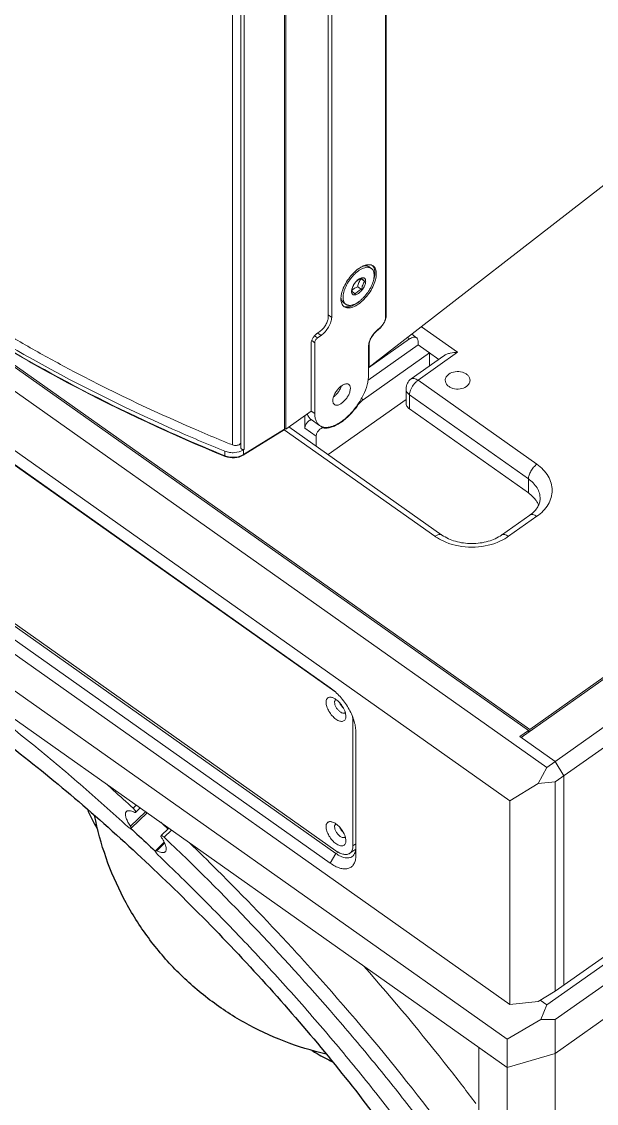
# Model space of a CAD drawing. Header units: millimetres. Extents: x 0 to 9253, y 0 to 2730.
# Drawn here: x 7454.4 to 7598, y 1121.5 to 1392 of the extents above; entities that cross this region are included whole.
import ezdxf

# ---------------------------------------------------------------- set-up
doc = ezdxf.new("R2010")
doc.units = ezdxf.units.MM
doc.layers.get('0').update_dxf_attribs({"lineweight": 13})
for name, color, linetype in [('INTFCLR_5745', 7, 'Continuous'), ('INTFCLR_5745_1_1', 7, 'Continuous'), ('INTFCLR_5754_1_1', 7, 'Continuous')]:
    doc.layers.add(name, color=color, linetype=linetype)

msp = doc.modelspace()

# ---------------------------------------------------------------- linework, layer by layer
at = {"color": 7, "linetype": 'Continuous'}
for p, q in [((8020.53, 1525.04), (7579.29, 1213.04)), ((7581.41, 1215.04), (8017.7, 1523.54)), ((8031.13, 1520.54), (7585.66, 1205.54)), ((7587.78, 1201.92), (8033.25, 1516.92)), ((7545.53, 1318.44), (7545.53, 1506.51)), ((7545.35, 1317.98), (7545.35, 1505.72)), ((7520.15, 1498.74), (7520.15, 1290.1)), ((7520.42, 1290.07), (7520.42, 1499.38)), ((7509.24, 1285.33), (7509.24, 1490.51)), ((7510.07, 1285.67), (7510.07, 1490.21)), ((7507.14, 1489.79), (7507.14, 1286.14)), ((7531.03, 1318.08), (7531.03, 1486.37)), ((7531.91, 1486.67), (7531.91, 1318.03)), ((7585.66, 1205.54), (7261.09, 1435.04)), ((7707.69, 1434.84), (7541.28, 1305.54)), ((7581.06, 1214.79), (7274.17, 1431.79)), ((7274.53, 1432.04), (7581.41, 1215.04)), ((7576.46, 1197.21), (7253.31, 1425.71)), ((7298.22, 1390.43), (7531.56, 1225.43)), ((7299.63, 1389.31), (7532.73, 1224.48)), ((7576.46, 1146.3), (7253.31, 1374.8)), ((7254.02, 1365.11), (7575.76, 1137.61)), ((7254.02, 1358.04), (7575.76, 1130.54)), ((7532.98, 1184.71), (7299.63, 1349.71)), ((7532.98, 1184), (7299.63, 1349)), ((7531.56, 1181.59), (7298.22, 1346.59)), ((7541.81, 1330.27), (7541.24, 1330.67)), ((7537.74, 1326.68), (7537.74, 1326.68)), ((7537.74, 1326.68), (7537.74, 1326.68)), ((7537.84, 1326.81), (7537.84, 1326.8)), ((7539.37, 1325), (7538.42, 1325.67)), ((7540.19, 1326.99), (7539.24, 1327.67)), ((7536.87, 1324.73), (7536.86, 1324.53)), ((7535.46, 1321.29), (7534.89, 1321.69)), ((7531.03, 1318.65), (7531.91, 1318.03)), ((7545.35, 1318.57), (7545.53, 1318.44)), ((7528.91, 1314.46), (7528.2, 1313.96)), ((7543.41, 1314.82), (7543.3, 1314.9)), ((7554.34, 1315.69), (7563.38, 1309.29)), ((7526.79, 1294.57), (7526.79, 1311.55)), ((7527.67, 1311.67), (7526.91, 1312.21)), ((7527.62, 1313.42), (7528.38, 1312.88)), ((7527.67, 1311.67), (7527.67, 1293.99)), ((7529.26, 1313.5), (7528.38, 1312.88)), ((7529.26, 1313.5), (7528.41, 1314.11)), ((7541.11, 1305.37), (7551.36, 1312.62)), ((7551.36, 1312.62), (7550.86, 1312.98)), ((7551.9, 1313.79), (7553.09, 1312.95)), ((7553.48, 1311.15), (7553.48, 1312)), ((7556.31, 1309.15), (7539.74, 1297.43)), ((7541.01, 1302.33), (7553.48, 1311.15)), ((7541.11, 1303.49), (7541.11, 1310.74)), ((7541.28, 1311.19), (7541.16, 1311.28)), ((7541.28, 1311.19), (7541.28, 1305.54)), ((7553.48, 1311.15), (7556.31, 1309.15)), ((7563.38, 1309.29), (7553.48, 1302.29)), ((7558.66, 1307.51), (7553.49, 1311.16)), ((7556.31, 1309.15), (7556.31, 1305.85)), ((7559.92, 1308.4), (7551.75, 1302.62)), ((7541.11, 1305.66), (7541.28, 1305.54)), ((7553.48, 1302.29), (7583.18, 1281.29)), ((7550.48, 1296.64), (7550.48, 1300.17)), ((7551.36, 1298.67), (7551.36, 1295.14)), ((7581.06, 1277.67), (7551.36, 1298.67)), ((7531, 1283.74), (7550.48, 1297.51)), ((7538.39, 1296.18), (7538.48, 1296.12)), ((7539.34, 1297.72), (7539.74, 1297.43)), ((7520.42, 1290.07), (7526.79, 1294.57)), ((7525.2, 1290.36), (7525.2, 1293.45)), ((7526.81, 1294.6), (7527.67, 1293.99)), ((7581.06, 1274.14), (7551.36, 1295.14)), ((7497.52, 1290.15), (7497.92, 1289.98)), ((7497.55, 1290.18), (7497.95, 1290.01)), ((7520.07, 1289.94), (7509.81, 1283.58)), ((7520.15, 1290.1), (7509.88, 1283.74)), ((7557.72, 1263.29), (7520.03, 1289.94)), ((7520.42, 1290.07), (7520.15, 1290.27)), ((7559.46, 1263.62), (7521.23, 1290.65)), ((7528.03, 1288.36), (7525.2, 1290.36)), ((7526.78, 1292.49), (7528.9, 1290.99)), ((7529.18, 1290.83), (7529.8, 1290.4)), ((7528.03, 1288.36), (7528.03, 1285.85)), ((7505.21, 1284.57), (7505.21, 1283.43)), ((7509.88, 1283.74), (7509.89, 1284.95)), ((7510.07, 1285.06), (7509.89, 1284.95)), ((7510.07, 1285.67), (7510.07, 1285.06)), ((7581.06, 1274.14), (7581.06, 1277.67)), ((7581.45, 1268.62), (7574.38, 1263.62)), ((7583.18, 1268.29), (7576.11, 1263.29)), ((7537.47, 1217.24), (7537.22, 1217.06)), ((7537.22, 1217.06), (7537.22, 1185.95)), ((7537.93, 1214.56), (7537.93, 1183.45)), ((7581.06, 1214.79), (7578.94, 1213.29)), ((7581.06, 1214.29), (7581.06, 1214.79)), ((7581.41, 1214.54), (7581.41, 1215.04)), ((7587.78, 1207.04), (7578.94, 1213.29)), ((7677.58, 1213.1), (7587.78, 1149.6)), ((7585.66, 1146.15), (7675.46, 1209.65)), ((7589.9, 1203.42), (7587.78, 1207.04)), ((7587.78, 1142.52), (7677.58, 1206.02)), ((7585.66, 1205.54), (7583.53, 1201.48)), ((7589.9, 1151.1), (7589.9, 1203.42)), ((7583.53, 1201.48), (7576.46, 1197.21)), ((7583.53, 1201.48), (7587.78, 1201.92)), ((7587.78, 1149.6), (7587.78, 1201.92)), ((7483.05, 1196.09), (7482.28, 1195.34)), ((7484.03, 1195.4), (7482.89, 1194.29)), ((7576.46, 1146.3), (7576.46, 1197.21)), ((7677.58, 1197.54), (7587.78, 1134.04)), ((7587.78, 1134.04), (7677.58, 1197.54)), ((7485.36, 1194.46), (7481.61, 1190.82)), ((7485.76, 1194.18), (7481.76, 1190.3)), ((7481.79, 1190.34), (7481.76, 1190.3)), ((7491.13, 1190.28), (7489.26, 1188.47)), ((7491.91, 1189.83), (7490.08, 1188.05)), ((7491.14, 1190.31), (7490.72, 1190.71)), ((7534.22, 1189.96), (7534.34, 1190.05)), ((7490.05, 1186.81), (7487.89, 1184.71)), ((7490.16, 1186.58), (7488.19, 1184.67)), ((7488.19, 1184.67), (7488.52, 1184.52)), ((7532.98, 1184), (7533.5, 1184.37)), ((7537.9, 1185.09), (7536.44, 1184.05)), ((7537.22, 1185.95), (7537.93, 1186.45)), ((7531.56, 1181.59), (7532.98, 1184)), ((7587.78, 1149.6), (7583.53, 1147.03)), ((7583.53, 1147.03), (7576.46, 1146.3)), ((7584, 1147.32), (7585.66, 1146.15)), ((7584.17, 1142.54), (7585.66, 1146.15)), ((7584.17, 1142.54), (7575.76, 1137.61)), ((7587.78, 1142.52), (7584.17, 1142.54)), ((7587.78, 1134.04), (7587.78, 1142.52)), ((7575.76, 1130.54), (7575.76, 1137.61)), ((7575.76, 1130.54), (7568.68, 1135.54)), ((7568.68, 793.29), (7568.68, 1135.54)), ((7575.76, 1130.54), (7587.78, 1134.04)), ((7587.78, 1134.04), (7575.76, 1130.54)), ((7587.78, 783.31), (7587.78, 1134.04)), ((7575.76, 1130.54), (7575.76, 781.22))]:
    msp.add_line(p, q, dxfattribs=at)
for centre, radius, start, end in [((7541.78, 1326.29), 4.99, 111.9919, 113.587), ((7556.47, 1346.64), 25.63, 227.4989, 227.7476), ((7541.68, 1323.63), 4.99, 145.4518, 147.0417), ((7541.7, 1323.61), 5.01, 144.8284, 145.4529), ((7541.69, 1323.63), 4.99, 142.3029, 144.831), ((7541.64, 1323.66), 4.94, 142.0205, 142.2469), ((7541.62, 1323.67), 4.91, 140.4535, 142.0218), ((7538.81, 1322.66), 4.6, 177.4877, 179.9785), ((7540.17, 1322.55), 5.96, 171.6638, 173.0376), ((7539.5, 1322.43), 3.43, 136.9578, 138.8577), ((7553.48, 1300.17), 3, 125.2644, 180), ((7557, 1297.69), 5.81, 137.1771, 144.0348), ((7672.97, 1697.72), 443.73, 246.7659, 247.6166), ((7520.01, 1290.05), 0.125, 301.8787, 315.9106), ((7674.8, 1702.15), 448.53, 247.6155, 248.0496), ((7506.99, 1287.76), 4.68, 247.6998, 248.9898), ((7507.83, 1287.03), 3.88, 299.8644, 301.8963), ((7578.36, 1268.96), 5.65, 21.6475, 24.6369), ((7487.77, 1183.82), 0.95, 63.8008, 66.8671), ((7538.86, 1188.97), 4.1, 255.1632, 256.4897), ((7531.91, 1183.45), 6.02, 357.2747, 0.0205), ((7052.83, 727.95), 638.08, 42.35499, 42.50849)]:
    msp.add_arc(centre, radius, start, end, dxfattribs=at)
for points, knots in [([(7361.81, 1384.72), (7367.87, 1377.29), (7381.02, 1362.82), (7403.1, 1342.82), (7427.7, 1324.31), (7445.37, 1313.23), (7454.54, 1307.98)], [0, 0, 0, 0, 0.237758, 0.483668, 0.737814, 1, 1, 1, 1]), ([(7455.01, 1308.76), (7445.85, 1313.97), (7428.22, 1324.96), (7403.66, 1343.37), (7381.6, 1363.33), (7368.46, 1377.79), (7362.4, 1385.22)], [0, 0, 0, 0, 0.261657, 0.515587, 0.761654, 1, 1, 1, 1]), ([(7534.74, 1323.03), (7534.74, 1323.25), (7534.78, 1323.7), (7534.93, 1324.4), (7535.17, 1325.13), (7535.49, 1325.88), (7535.89, 1326.62), (7536.35, 1327.34), (7536.87, 1328.03), (7537.44, 1328.66), (7538.03, 1329.22), (7538.64, 1329.7), (7539.25, 1330.08), (7539.84, 1330.35), (7540.41, 1330.52), (7540.86, 1330.56), (7541.19, 1330.53), (7541.41, 1330.47), (7541.62, 1330.39), (7541.75, 1330.32), (7541.81, 1330.27)], [0, 0, 0, 0, 0.056997, 0.119738, 0.187523, 0.259352, 0.334013, 0.41016, 0.486379, 0.561254, 0.633429, 0.701674, 0.764964, 0.822565, 0.874167, 0.920041, 0.941172, 0.961349, 0.98085, 1, 1, 1, 1]), ([(7539.22, 1330.58), (7539.18, 1330.55), (7538.98, 1330.44), (7538.79, 1330.31), (7538.65, 1330.22)], [0, 0, 0, 0, 0.243579, 1, 1, 1, 1]), ([(7539.79, 1330.87), (7539.74, 1330.85), (7539.55, 1330.76), (7539.36, 1330.66), (7539.22, 1330.58)], [0, 0, 0, 0, 0.242424, 1, 1, 1, 1]), ([(7541.24, 1330.67), (7541.16, 1330.74), (7540.96, 1330.84), (7540.64, 1330.93), (7540.28, 1330.96), (7540.04, 1330.93), (7539.91, 1330.91)], [0, 0, 0, 0, 0.229879, 0.468546, 0.723459, 1, 1, 1, 1]), ([(7542.24, 1330.89), (7542.1, 1330.99), (7541.77, 1331.15), (7541.19, 1331.22), (7540.56, 1331.15), (7540.13, 1331.01), (7539.92, 1330.92)], [0, 0, 0, 0, 0.215318, 0.446909, 0.706496, 1, 1, 1, 1]), ([(7542.07, 1330.99), (7542.18, 1330.88), (7542.37, 1330.64), (7542.5, 1330.35), (7542.55, 1330.2)], [0, 0, 0, 0, 0.481016, 1, 1, 1, 1]), ([(7543.05, 1328.91), (7543.05, 1329.12), (7543.02, 1329.53), (7542.87, 1330.09), (7542.62, 1330.56), (7542.37, 1330.79), (7542.24, 1330.89)], [0, 0, 0, 0, 0.289641, 0.548348, 0.781427, 1, 1, 1, 1]), ([(7505.21, 1283.43), (7497.8, 1286.46), (7469.36, 1299), (7442.23, 1314.6), (7423.41, 1327.96)], [0, 0, 0, 0, 0.257547, 1, 1, 1, 1]), ([(7538.65, 1330.22), (7538.18, 1329.89), (7537.28, 1329.1), (7536.11, 1327.71), (7535.16, 1326.16), (7534.69, 1325.05), (7534.52, 1324.49)], [0, 0, 0, 0, 0.239899, 0.497848, 0.756928, 1, 1, 1, 1]), ([(7535.02, 1320.68), (7535.16, 1320.59), (7535.47, 1320.43), (7536.01, 1320.35), (7536.61, 1320.4), (7537.52, 1320.67), (7538.7, 1321.34), (7540.04, 1322.52), (7541.25, 1323.99), (7542.22, 1325.63), (7542.87, 1327.28), (7543.05, 1328.39), (7543.05, 1328.91)], [0, 0, 0, 0, 0.038584, 0.079849, 0.125777, 0.177443, 0.29824, 0.438678, 0.589834, 0.740712, 0.880344, 1, 1, 1, 1]), ([(7542.52, 1328.53), (7542.52, 1328.32), (7542.48, 1327.86), (7542.34, 1327.17), (7542.1, 1326.44), (7541.78, 1325.69), (7541.38, 1324.95), (7540.91, 1324.23), (7540.39, 1323.54), (7539.83, 1322.91), (7539.23, 1322.35), (7538.62, 1321.87), (7538.02, 1321.49), (7537.42, 1321.22), (7536.86, 1321.05), (7536.4, 1321.01), (7536.08, 1321.04), (7535.85, 1321.09), (7535.64, 1321.18), (7535.52, 1321.25), (7535.46, 1321.29)], [0, 0, 0, 0, 0.056997, 0.119738, 0.187523, 0.259352, 0.334013, 0.41016, 0.486379, 0.561254, 0.633429, 0.701674, 0.764964, 0.822565, 0.874167, 0.920041, 0.941172, 0.961349, 0.98085, 1, 1, 1, 1]), ([(7539.37, 1327.83), (7539.2, 1327.76), (7538.88, 1327.62), (7538.43, 1327.36), (7538.05, 1327.04), (7537.83, 1326.8), (7537.74, 1326.68)], [0, 0, 0, 0, 0.267932, 0.525013, 0.768412, 1, 1, 1, 1]), ([(7539.35, 1327.91), (7539.22, 1327.87), (7538.95, 1327.76), (7538.57, 1327.52), (7538.19, 1327.2), (7537.96, 1326.94), (7537.84, 1326.81)], [0, 0, 0, 0, 0.210222, 0.451003, 0.716997, 1, 1, 1, 1]), ([(7540.4, 1327.03), (7540.4, 1327.11), (7540.39, 1327.27), (7540.34, 1327.48), (7540.25, 1327.66), (7540.12, 1327.8), (7539.96, 1327.9), (7539.77, 1327.95), (7539.56, 1327.95), (7539.42, 1327.93), (7539.35, 1327.91)], [0, 0, 0, 0, 0.147241, 0.279553, 0.399254, 0.510957, 0.620874, 0.73566, 0.860851, 1, 1, 1, 1]), ([(7540.19, 1326.99), (7540.09, 1327.08), (7539.91, 1327.25), (7539.67, 1327.48), (7539.49, 1327.67), (7539.4, 1327.78), (7539.37, 1327.83)], [0, 0, 0, 0, 0.34222, 0.629618, 0.846996, 1, 1, 1, 1]), ([(7541.81, 1330.27), (7541.87, 1330.23), (7541.98, 1330.14), (7542.17, 1329.92), (7542.36, 1329.57), (7542.5, 1329.08), (7542.52, 1328.72), (7542.52, 1328.53)], [0, 0, 0, 0, 0.108599, 0.219095, 0.452032, 0.710333, 1, 1, 1, 1]), ([(7542.66, 1328.51), (7542.64, 1328.39), (7542.55, 1327.85), (7542.4, 1327.32), (7542.26, 1326.93)], [0, 0, 0, 0, 0.235227, 1, 1, 1, 1]), ([(7542.55, 1330.2), (7542.57, 1330.12), (7542.67, 1329.78), (7542.7, 1329.43), (7542.7, 1329.16)], [0, 0, 0, 0, 0.232662, 1, 1, 1, 1]), ([(7542.7, 1329.16), (7542.7, 1329.11), (7542.69, 1328.89), (7542.68, 1328.68), (7542.66, 1328.51)], [0, 0, 0, 0, 0.240937, 1, 1, 1, 1]), ([(7536.86, 1324.53), (7536.86, 1324.43), (7536.88, 1324.22), (7536.97, 1323.99), (7537.07, 1323.85), (7537.16, 1323.76), (7537.26, 1323.69), (7537.43, 1323.63), (7537.67, 1323.61), (7537.97, 1323.67), (7538.31, 1323.8), (7538.65, 1324.02), (7538.99, 1324.29), (7539.32, 1324.63), (7539.62, 1325), (7539.89, 1325.41), (7540.11, 1325.83), (7540.27, 1326.25), (7540.37, 1326.65), (7540.4, 1326.91), (7540.4, 1327.03)], [0, 0, 0, 0, 0.053348, 0.099523, 0.120693, 0.141149, 0.161448, 0.182168, 0.226747, 0.278029, 0.337163, 0.403918, 0.477143, 0.555094, 0.635658, 0.716536, 0.79541, 0.8701, 0.938747, 1, 1, 1, 1]), ([(7537.5, 1326.34), (7537.41, 1326.21), (7537.26, 1325.94), (7537.07, 1325.53), (7536.94, 1325.12), (7536.89, 1324.86), (7536.87, 1324.73)], [0, 0, 0, 0, 0.272138, 0.533729, 0.778085, 1, 1, 1, 1]), ([(7537.74, 1326.68), (7537.63, 1326.54), (7537.43, 1326.25), (7537.19, 1325.77), (7537.02, 1325.24), (7536.95, 1324.87), (7536.92, 1324.68)], [0, 0, 0, 0, 0.238161, 0.484311, 0.739034, 1, 1, 1, 1]), ([(7538.42, 1325.67), (7538.28, 1325.62), (7538.01, 1325.5), (7537.63, 1325.3), (7537.29, 1325.05), (7537.09, 1324.87), (7537, 1324.77)], [0, 0, 0, 0, 0.264232, 0.520305, 0.765632, 1, 1, 1, 1]), ([(7537.74, 1323.85), (7537.83, 1323.97), (7538.05, 1324.21), (7538.43, 1324.53), (7538.88, 1324.8), (7539.2, 1324.94), (7539.37, 1325)], [0, 0, 0, 0, 0.231588, 0.474987, 0.732068, 1, 1, 1, 1]), ([(7539.24, 1327.67), (7539.13, 1327.53), (7538.93, 1327.24), (7538.69, 1326.76), (7538.52, 1326.23), (7538.45, 1325.86), (7538.42, 1325.67)], [0, 0, 0, 0, 0.238161, 0.484311, 0.739034, 1, 1, 1, 1]), ([(7539.37, 1325), (7539.4, 1325.19), (7539.47, 1325.56), (7539.64, 1326.09), (7539.88, 1326.57), (7540.08, 1326.86), (7540.19, 1326.99)], [0, 0, 0, 0, 0.260966, 0.515689, 0.761839, 1, 1, 1, 1]), ([(7534.21, 1322.66), (7534.21, 1322.45), (7534.24, 1322.04), (7534.39, 1321.48), (7534.65, 1321.01), (7534.89, 1320.77), (7535.02, 1320.68)], [0, 0, 0, 0, 0.289641, 0.548348, 0.781427, 1, 1, 1, 1]), ([(7534.25, 1323.27), (7534.25, 1323.24), (7534.23, 1323.1), (7534.22, 1322.96), (7534.22, 1322.86)], [0, 0, 0, 0, 0.255577, 1, 1, 1, 1]), ([(7534.23, 1322.83), (7534.24, 1322.79), (7534.28, 1322.61), (7534.33, 1322.44), (7534.39, 1322.32)], [0, 0, 0, 0, 0.261696, 1, 1, 1, 1]), ([(7534.52, 1324.49), (7534.49, 1324.4), (7534.39, 1324.05), (7534.31, 1323.68), (7534.27, 1323.41)], [0, 0, 0, 0, 0.260291, 1, 1, 1, 1]), ([(7534.39, 1322.32), (7534.45, 1322.19), (7534.55, 1322.01), (7534.74, 1321.82), (7534.84, 1321.73), (7534.89, 1321.69)], [0, 0, 0, 0, 0.513303, 0.758461, 1, 1, 1, 1]), ([(7535.46, 1321.29), (7535.4, 1321.33), (7535.29, 1321.43), (7535.09, 1321.65), (7534.9, 1321.99), (7534.77, 1322.49), (7534.74, 1322.85), (7534.74, 1323.03)], [0, 0, 0, 0, 0.108599, 0.219095, 0.452032, 0.710333, 1, 1, 1, 1]), ([(7536.92, 1324.68), (7536.96, 1324.64), (7537.05, 1324.52), (7537.22, 1324.33), (7537.46, 1324.1), (7537.64, 1323.94), (7537.74, 1323.85)], [0, 0, 0, 0, 0.153004, 0.370382, 0.657779, 1, 1, 1, 1]), ([(7538.28, 1321.61), (7537.97, 1321.4), (7537.36, 1321.03), (7536.43, 1320.67), (7535.58, 1320.58), (7535.06, 1320.71), (7534.84, 1320.83)], [0, 0, 0, 0, 0.308257, 0.575982, 0.803045, 1, 1, 1, 1]), ([(7538.87, 1322.07), (7538.82, 1322.03), (7538.63, 1321.87), (7538.43, 1321.72), (7538.28, 1321.61)], [0, 0, 0, 0, 0.255472, 1, 1, 1, 1]), ([(7442.72, 1318.69), (7443.8, 1318.01), (7448.18, 1315.31), (7452.61, 1312.7), (7455.97, 1310.79)], [0, 0, 0, 0, 0.248701, 1, 1, 1, 1]), ([(7531.03, 1318.08), (7531.03, 1317.77), (7530.89, 1317.08), (7530.43, 1316.11), (7529.77, 1315.19), (7529.21, 1314.67), (7528.91, 1314.46)], [0, 0, 0, 0, 0.217692, 0.475355, 0.7463, 1, 1, 1, 1]), ([(7529.26, 1313.5), (7529.64, 1313.77), (7530.33, 1314.42), (7531.16, 1315.56), (7531.66, 1316.62), (7531.87, 1317.45), (7531.91, 1317.84), (7531.91, 1318.03)], [0, 0, 0, 0, 0.25354, 0.524314, 0.781814, 0.897192, 1, 1, 1, 1]), ([(7545.35, 1317.98), (7545.35, 1317.75), (7545.24, 1317.24), (7544.9, 1316.5), (7544.4, 1315.81), (7543.98, 1315.43), (7543.76, 1315.27)], [0, 0, 0, 0, 0.217692, 0.475355, 0.7463, 1, 1, 1, 1]), ([(7544.66, 1316.11), (7544.72, 1316.21), (7544.97, 1316.59), (7545.18, 1317), (7545.3, 1317.31)], [0, 0, 0, 0, 0.257249, 1, 1, 1, 1]), ([(7545.3, 1317.31), (7545.32, 1317.38), (7545.41, 1317.63), (7545.47, 1317.89), (7545.5, 1318.08)], [0, 0, 0, 0, 0.26392, 1, 1, 1, 1]), ([(7545.5, 1318.08), (7545.5, 1318.12), (7545.52, 1318.23), (7545.53, 1318.35), (7545.53, 1318.44)], [0, 0, 0, 0, 0.260329, 1, 1, 1, 1]), ([(7543.76, 1315.27), (7543.39, 1315), (7542.69, 1314.35), (7541.86, 1313.21), (7541.36, 1312.15), (7541.15, 1311.32), (7541.11, 1310.93), (7541.11, 1310.74)], [0, 0, 0, 0, 0.25354, 0.524314, 0.781814, 0.897192, 1, 1, 1, 1]), ([(7541.31, 1311.55), (7541.34, 1311.82), (7541.5, 1312.37), (7542.02, 1313.43), (7542.61, 1314.16), (7543.07, 1314.56)], [0, 0, 0, 0, 0.226891, 0.48125, 1, 1, 1, 1]), ([(7543.07, 1314.56), (7543.1, 1314.58), (7543.21, 1314.67), (7543.32, 1314.76), (7543.41, 1314.82)], [0, 0, 0, 0, 0.256541, 1, 1, 1, 1]), ([(7543.41, 1314.82), (7543.47, 1314.86), (7543.7, 1315.04), (7543.91, 1315.23), (7544.07, 1315.39)], [0, 0, 0, 0, 0.238828, 1, 1, 1, 1]), ([(7544.07, 1315.39), (7544.12, 1315.45), (7544.33, 1315.67), (7544.52, 1315.92), (7544.66, 1316.11)], [0, 0, 0, 0, 0.246547, 1, 1, 1, 1]), ([(7528.2, 1313.96), (7528, 1313.82), (7527.63, 1313.47), (7527.19, 1312.86), (7526.88, 1312.21), (7526.79, 1311.75), (7526.79, 1311.55)], [0, 0, 0, 0, 0.25369, 0.524649, 0.782315, 1, 1, 1, 1]), ([(7527.67, 1311.67), (7527.67, 1311.77), (7527.72, 1312), (7527.87, 1312.33), (7528.09, 1312.63), (7528.28, 1312.81), (7528.38, 1312.88)], [0, 0, 0, 0, 0.217685, 0.475351, 0.74631, 1, 1, 1, 1]), ([(7541.28, 1311.19), (7541.28, 1311.22), (7541.28, 1311.34), (7541.29, 1311.46), (7541.31, 1311.55)], [0, 0, 0, 0, 0.239609, 1, 1, 1, 1]), ([(7551.36, 1312.62), (7551.52, 1312.73), (7551.83, 1312.92), (7552.24, 1313.07), (7552.55, 1313.1), (7552.75, 1313.09), (7552.93, 1313.04), (7553.04, 1312.98), (7553.09, 1312.95)], [0, 0, 0, 0, 0.311571, 0.578632, 0.695783, 0.803349, 0.903648, 1, 1, 1, 1]), ([(7553.09, 1312.95), (7553.16, 1312.9), (7553.27, 1312.79), (7553.4, 1312.57), (7553.47, 1312.3), (7553.48, 1312.1), (7553.48, 1312)], [0, 0, 0, 0, 0.218606, 0.451659, 0.710247, 1, 1, 1, 1]), ([(7505.21, 1284.57), (7500.83, 1286.34), (7483.72, 1293.57), (7467.06, 1301.91), (7455.01, 1308.76)], [0, 0, 0, 0, 0.254036, 1, 1, 1, 1]), ([(7455.97, 1310.79), (7459.28, 1308.9), (7472.84, 1301.44), (7486.82, 1294.76), (7497.52, 1290.15)], [0, 0, 0, 0, 0.246538, 1, 1, 1, 1]), ([(7559.92, 1308.4), (7560.15, 1308.56), (7560.67, 1308.83), (7561.83, 1309.19), (7562.76, 1309.29), (7563.38, 1309.29)], [0, 0, 0, 0, 0.235119, 0.483846, 1, 1, 1, 1]), ([(7454.54, 1307.98), (7458.55, 1305.68), (7475.04, 1296.6), (7492.14, 1288.65), (7505.27, 1283.27)], [0, 0, 0, 0, 0.245843, 1, 1, 1, 1]), ([(7541.11, 1303.49), (7541.11, 1303.12), (7541.04, 1302.34), (7540.69, 1300.67), (7539.85, 1298.51), (7538.37, 1296.02), (7536.53, 1293.78), (7534.78, 1292.24), (7533.33, 1291.33), (7532.3, 1290.85), (7531.32, 1290.57), (7530.41, 1290.48), (7529.59, 1290.61), (7529.11, 1290.84), (7528.9, 1290.99)], [0, 0, 0, 0, 0.057022, 0.119842, 0.2594, 0.410195, 0.561279, 0.701653, 0.764991, 0.822638, 0.874277, 0.920188, 0.961433, 1, 1, 1, 1]), ([(7561.19, 1303.84), (7560.92, 1303.65), (7560.47, 1303.21), (7560.28, 1302.58), (7560.28, 1302.29)], [0, 0, 0, 0, 0.528952, 1, 1, 1, 1]), ([(7566.48, 1302.29), (7566.48, 1302.51), (7566.38, 1302.96), (7565.97, 1303.56), (7565.34, 1304.03), (7564.28, 1304.47), (7562.8, 1304.57), (7561.65, 1304.17), (7561.19, 1303.84)], [0, 0, 0, 0, 0.100565, 0.208782, 0.328636, 0.459731, 0.737429, 1, 1, 1, 1]), ([(7536.18, 1301.27), (7536.11, 1301.32), (7535.96, 1301.4), (7535.69, 1301.44), (7535.39, 1301.41), (7534.94, 1301.28), (7534.36, 1300.94), (7533.69, 1300.36), (7533.09, 1299.63), (7532.61, 1298.82), (7532.29, 1298), (7532.2, 1297.45), (7532.2, 1297.19)], [0, 0, 0, 0, 0.038579, 0.079837, 0.125768, 0.177424, 0.298224, 0.438665, 0.589818, 0.74069, 0.880343, 1, 1, 1, 1]), ([(7534.3, 1300.86), (7534.22, 1300.6), (7534, 1300.07), (7533.55, 1299.34), (7533.01, 1298.67), (7532.58, 1298.28), (7532.36, 1298.12)], [0, 0, 0, 0, 0.24223, 0.499969, 0.757716, 1, 1, 1, 1]), ([(7536.58, 1300.29), (7536.58, 1300.4), (7536.57, 1300.6), (7536.49, 1300.88), (7536.37, 1301.11), (7536.24, 1301.23), (7536.18, 1301.27)], [0, 0, 0, 0, 0.289409, 0.548282, 0.781462, 1, 1, 1, 1]), ([(7552.3, 1301.1), (7552.02, 1300.72), (7551.59, 1299.95), (7551.36, 1299.07), (7551.36, 1298.67)], [0, 0, 0, 0, 0.543186, 1, 1, 1, 1]), ([(7551.75, 1302.62), (7551.85, 1302.69), (7552.1, 1302.79), (7552.54, 1302.76), (7553.01, 1302.59), (7553.32, 1302.4), (7553.48, 1302.29)], [0, 0, 0, 0, 0.195685, 0.419998, 0.68823, 1, 1, 1, 1]), ([(7553.48, 1302.29), (7553.42, 1302.25), (7553.16, 1302.05), (7552.91, 1301.82), (7552.74, 1301.64)], [0, 0, 0, 0, 0.237548, 1, 1, 1, 1]), ([(7560.28, 1302.29), (7560.28, 1302.08), (7560.38, 1301.62), (7560.79, 1301.03), (7561.42, 1300.56), (7562.48, 1300.12), (7563.96, 1300.02), (7565.11, 1300.42), (7565.57, 1300.74)], [0, 0, 0, 0, 0.100565, 0.208782, 0.328636, 0.459731, 0.737429, 1, 1, 1, 1]), ([(7565.57, 1300.74), (7565.84, 1300.93), (7566.29, 1301.38), (7566.48, 1302), (7566.48, 1302.29)], [0, 0, 0, 0, 0.528952, 1, 1, 1, 1]), ([(7532.6, 1296.21), (7532.67, 1296.16), (7532.82, 1296.09), (7533.09, 1296.05), (7533.39, 1296.07), (7533.84, 1296.21), (7534.42, 1296.54), (7535.09, 1297.12), (7535.69, 1297.85), (7536.17, 1298.67), (7536.49, 1299.48), (7536.58, 1300.04), (7536.58, 1300.29)], [0, 0, 0, 0, 0.038579, 0.079837, 0.125768, 0.177424, 0.298224, 0.438665, 0.589818, 0.74069, 0.880343, 1, 1, 1, 1]), ([(7551.36, 1298.67), (7551.1, 1298.85), (7550.66, 1299.29), (7550.48, 1299.89), (7550.48, 1300.17)], [0, 0, 0, 0, 0.528924, 1, 1, 1, 1]), ([(7529.8, 1290.4), (7530.1, 1290.34), (7530.6, 1290.32), (7531.26, 1290.42), (7531.99, 1290.6), (7532.95, 1290.99), (7534.11, 1291.66), (7535.28, 1292.54), (7536.42, 1293.59), (7537.5, 1294.79), (7538.16, 1295.67), (7538.48, 1296.12)], [0, 0, 0, 0, 0.086365, 0.133797, 0.184368, 0.295216, 0.418782, 0.553598, 0.697368, 0.847229, 1, 1, 1, 1]), ([(7532.2, 1297.19), (7532.2, 1297.09), (7532.21, 1296.88), (7532.29, 1296.61), (7532.41, 1296.38), (7532.53, 1296.26), (7532.6, 1296.21)], [0, 0, 0, 0, 0.289409, 0.548282, 0.781462, 1, 1, 1, 1]), ([(7538.48, 1296.12), (7538.66, 1296.38), (7538.95, 1296.75), (7539.39, 1297.17), (7539.62, 1297.35), (7539.74, 1297.43)], [0, 0, 0, 0, 0.517604, 0.765516, 1, 1, 1, 1]), ([(7550.48, 1296.64), (7550.48, 1296.35), (7550.66, 1295.75), (7551.1, 1295.32), (7551.36, 1295.14)], [0, 0, 0, 0, 0.471034, 1, 1, 1, 1]), ([(7525.8, 1293.87), (7525.89, 1293.59), (7526.15, 1293.06), (7526.56, 1292.65), (7526.78, 1292.49)], [0, 0, 0, 0, 0.519666, 1, 1, 1, 1]), ([(7528.9, 1290.99), (7528.7, 1291.13), (7528.33, 1291.49), (7527.95, 1292.2), (7527.72, 1293.05), (7527.67, 1293.67), (7527.67, 1293.99)], [0, 0, 0, 0, 0.218595, 0.451659, 0.710302, 1, 1, 1, 1]), ([(7520.15, 1290.1), (7520.15, 1290.09), (7520.14, 1290.04), (7520.12, 1289.99), (7520.1, 1289.96)], [0, 0, 0, 0, 0.286412, 1, 1, 1, 1]), ([(7526.9, 1292.41), (7526.81, 1292.41), (7526.67, 1292.39), (7526.49, 1292.32), (7526.3, 1292.21), (7526.05, 1292.01), (7525.77, 1291.73), (7525.54, 1291.4), (7525.35, 1291.05), (7525.23, 1290.7), (7525.2, 1290.47), (7525.2, 1290.36)], [0, 0, 0, 0, 0.090796, 0.143709, 0.20155, 0.329998, 0.470633, 0.615832, 0.757332, 0.887371, 1, 1, 1, 1]), ([(7528.03, 1288.36), (7528.03, 1288.47), (7528.06, 1288.71), (7528.19, 1289.07), (7528.39, 1289.44), (7528.64, 1289.78), (7528.93, 1290.06), (7529.19, 1290.25), (7529.4, 1290.35), (7529.58, 1290.41), (7529.71, 1290.42), (7529.8, 1290.4)], [0, 0, 0, 0, 0.11459, 0.247322, 0.391533, 0.538613, 0.679539, 0.806231, 0.862453, 0.913401, 1, 1, 1, 1]), ([(7505.21, 1284.57), (7505.59, 1284.42), (7506.39, 1284.21), (7508, 1284.16), (7509.22, 1284.52), (7509.89, 1284.95)], [0, 0, 0, 0, 0.250476, 0.509264, 1, 1, 1, 1]), ([(7507.14, 1286.14), (7507.44, 1286.02), (7508.08, 1285.94), (7508.7, 1286.14), (7508.95, 1286.31)], [0, 0, 0, 0, 0.510639, 1, 1, 1, 1]), ([(7508.95, 1286.31), (7508.98, 1286.33), (7509.09, 1286.42), (7509.18, 1286.52), (7509.24, 1286.6)], [0, 0, 0, 0, 0.261174, 1, 1, 1, 1]), ([(7510.07, 1285.06), (7509.99, 1285.01), (7509.81, 1284.96), (7509.54, 1284.98), (7509.31, 1285.1), (7509.24, 1285.26), (7509.24, 1285.33)], [0, 0, 0, 0, 0.267603, 0.545787, 0.793767, 1, 1, 1, 1]), ([(7505.27, 1283.27), (7505.26, 1283.27), (7505.24, 1283.29), (7505.21, 1283.35), (7505.21, 1283.4), (7505.21, 1283.43)], [0, 0, 0, 0, 0.17981, 0.52708, 1, 1, 1, 1]), ([(7505.27, 1283.27), (7506, 1282.97), (7507.59, 1282.74), (7509.16, 1283.17), (7509.81, 1283.58)], [0, 0, 0, 0, 0.507514, 1, 1, 1, 1]), ([(7505.78, 1283.24), (7505.74, 1283.25), (7505.58, 1283.29), (7505.42, 1283.34), (7505.31, 1283.39)], [0, 0, 0, 0, 0.252779, 1, 1, 1, 1]), ([(7509.38, 1283.47), (7509.11, 1283.35), (7507.95, 1282.97), (7506.67, 1282.99), (7505.78, 1283.24)], [0, 0, 0, 0, 0.24335, 1, 1, 1, 1]), ([(7509.76, 1283.67), (7509.73, 1283.65), (7509.61, 1283.58), (7509.48, 1283.52), (7509.38, 1283.47)], [0, 0, 0, 0, 0.246352, 1, 1, 1, 1]), ([(7509.81, 1283.58), (7509.82, 1283.58), (7509.87, 1283.62), (7509.88, 1283.69), (7509.88, 1283.74)], [0, 0, 0, 0, 0.217509, 1, 1, 1, 1]), ([(7581.06, 1277.67), (7581.06, 1277.98), (7581.2, 1278.67), (7581.66, 1279.65), (7582.32, 1280.56), (7582.88, 1281.08), (7583.18, 1281.29)], [0, 0, 0, 0, 0.21766, 0.47535, 0.746336, 1, 1, 1, 1]), ([(7583.18, 1268.29), (7584.3, 1269.08), (7585.76, 1270.55), (7586.81, 1272.95), (7587.07, 1274.79), (7586.81, 1276.63), (7585.76, 1279.03), (7584.3, 1280.5), (7583.18, 1281.29)], [0, 0, 0, 0, 0.263371, 0.383781, 0.5, 0.616219, 0.736628, 1, 1, 1, 1]), ([(7583.99, 1272.67), (7583.99, 1273.14), (7583.85, 1274.09), (7583.05, 1275.93), (7581.92, 1277.06), (7581.06, 1277.67)], [0, 0, 0, 0, 0.232441, 0.473262, 1, 1, 1, 1]), ([(7581.06, 1274.14), (7581.24, 1274.01), (7581.92, 1273.48), (7582.53, 1272.86), (7582.9, 1272.34)], [0, 0, 0, 0, 0.260195, 1, 1, 1, 1]), ([(7581.45, 1268.62), (7581.86, 1268.92), (7582.59, 1269.53), (7583.41, 1270.58), (7583.88, 1271.63), (7583.99, 1272.34), (7583.99, 1272.67)], [0, 0, 0, 0, 0.308554, 0.573133, 0.799476, 1, 1, 1, 1]), ([(7582.9, 1272.34), (7582.96, 1272.26), (7583.18, 1271.93), (7583.38, 1271.58), (7583.5, 1271.32)], [0, 0, 0, 0, 0.254902, 1, 1, 1, 1]), ([(7583.18, 1268.29), (7583.02, 1268.4), (7582.71, 1268.59), (7582.24, 1268.76), (7581.8, 1268.79), (7581.55, 1268.69), (7581.45, 1268.62)], [0, 0, 0, 0, 0.31177, 0.580002, 0.804315, 1, 1, 1, 1]), ([(7557.72, 1263.29), (7557.88, 1263.4), (7558.19, 1263.59), (7558.67, 1263.76), (7559.1, 1263.79), (7559.36, 1263.69), (7559.46, 1263.62)], [0, 0, 0, 0, 0.31177, 0.580002, 0.804315, 1, 1, 1, 1]), ([(7557.72, 1263.29), (7557.93, 1263.15), (7558.78, 1262.58), (7559.71, 1262.12), (7560.42, 1261.83)], [0, 0, 0, 0, 0.242388, 1, 1, 1, 1]), ([(7559.46, 1263.62), (7560.46, 1262.91), (7562.91, 1261.83), (7566.92, 1261.3), (7570.93, 1261.83), (7573.37, 1262.91), (7574.38, 1263.62)], [0, 0, 0, 0, 0.235673, 0.499992, 0.764318, 1, 1, 1, 1]), ([(7573.41, 1261.83), (7573.65, 1261.93), (7574.59, 1262.34), (7575.49, 1262.85), (7576.11, 1263.29)], [0, 0, 0, 0, 0.257556, 1, 1, 1, 1]), ([(7574.38, 1263.62), (7574.48, 1263.69), (7574.73, 1263.79), (7575.17, 1263.76), (7575.64, 1263.59), (7575.95, 1263.4), (7576.11, 1263.29)], [0, 0, 0, 0, 0.195685, 0.419998, 0.68823, 1, 1, 1, 1]), ([(7560.42, 1261.83), (7562.46, 1261), (7566.92, 1260.2), (7571.37, 1261), (7573.41, 1261.83)], [0, 0, 0, 0, 0.499999, 1, 1, 1, 1]), ([(7480.98, 1190.67), (7477.06, 1194.27), (7469.21, 1201.28), (7457.3, 1211.29), (7445.46, 1220.62), (7433.79, 1229.21), (7422.39, 1236.97), (7411.36, 1243.84), (7400.77, 1249.77), (7393.78, 1253.21), (7390.37, 1254.74)], [0, 0, 0, 0, 0.143339, 0.283342, 0.418983, 0.549281, 0.673321, 0.790264, 0.899365, 1, 1, 1, 1]), ([(7537.93, 1214.56), (7537.93, 1215.01), (7537.83, 1215.95), (7537.31, 1217.95), (7536.12, 1220.49), (7534.13, 1223.24), (7532.46, 1224.8), (7531.56, 1225.43)], [0, 0, 0, 0, 0.102849, 0.218177, 0.475683, 0.746474, 1, 1, 1, 1]), ([(7532.15, 1222.98), (7532.04, 1223.02), (7531.82, 1223.08), (7531.49, 1223.11), (7531.2, 1223.06), (7530.95, 1222.93), (7530.75, 1222.74), (7530.6, 1222.48), (7530.52, 1222.16), (7530.5, 1221.93), (7530.5, 1221.81)], [0, 0, 0, 0, 0.14495, 0.274135, 0.390669, 0.49998, 0.609256, 0.725849, 0.855287, 1, 1, 1, 1]), ([(7532.98, 1222.54), (7532.91, 1222.59), (7532.65, 1222.76), (7532.37, 1222.91), (7532.15, 1222.98)], [0, 0, 0, 0, 0.268305, 1, 1, 1, 1]), ([(7532.88, 1222.45), (7532.86, 1222.43), (7532.78, 1222.37), (7532.72, 1222.28), (7532.69, 1222.2)], [0, 0, 0, 0, 0.241395, 1, 1, 1, 1]), ([(7535.45, 1218.31), (7535.45, 1218.68), (7535.28, 1219.48), (7534.75, 1220.62), (7533.97, 1221.69), (7533.32, 1222.29), (7532.98, 1222.54)], [0, 0, 0, 0, 0.217692, 0.475355, 0.7463, 1, 1, 1, 1]), ([(7530.5, 1221.81), (7530.5, 1221.45), (7530.67, 1220.65), (7531.2, 1219.51), (7531.98, 1218.44), (7532.63, 1217.84), (7532.98, 1217.59)], [0, 0, 0, 0, 0.217692, 0.475355, 0.7463, 1, 1, 1, 1]), ([(7532.64, 1222.02), (7532.64, 1222.01), (7532.63, 1221.94), (7532.62, 1221.87), (7532.62, 1221.81)], [0, 0, 0, 0, 0.239748, 1, 1, 1, 1]), ([(7532.62, 1221.81), (7532.62, 1221.61), (7532.72, 1221.15), (7533.02, 1220.5), (7533.47, 1219.89), (7533.84, 1219.54), (7534.04, 1219.4)], [0, 0, 0, 0, 0.217686, 0.475354, 0.746305, 1, 1, 1, 1]), ([(7532.69, 1222.2), (7532.69, 1222.19), (7532.66, 1222.13), (7532.65, 1222.07), (7532.64, 1222.02)], [0, 0, 0, 0, 0.239653, 1, 1, 1, 1]), ([(7534.85, 1220.35), (7534.63, 1220.54), (7534.26, 1220.97), (7533.98, 1221.47), (7533.87, 1221.73)], [0, 0, 0, 0, 0.500036, 1, 1, 1, 1]), ([(7533.95, 1221.64), (7534, 1221.53), (7534.23, 1221.11), (7534.53, 1220.72), (7534.79, 1220.46)], [0, 0, 0, 0, 0.247882, 1, 1, 1, 1]), ([(7532.98, 1217.59), (7533.13, 1217.48), (7533.43, 1217.29), (7533.9, 1217.1), (7534.33, 1217.02), (7534.72, 1217.05), (7535.05, 1217.22), (7535.29, 1217.5), (7535.43, 1217.88), (7535.45, 1218.16), (7535.45, 1218.31)], [0, 0, 0, 0, 0.165275, 0.312003, 0.439056, 0.549496, 0.65067, 0.753357, 0.867921, 1, 1, 1, 1]), ([(7534.04, 1219.4), (7534.14, 1219.33), (7534.35, 1219.2), (7534.67, 1219.09), (7534.96, 1219.07), (7535.12, 1219.14), (7535.19, 1219.18)], [0, 0, 0, 0, 0.312078, 0.579925, 0.804193, 1, 1, 1, 1]), ([(7537.02, 1218.47), (7537.06, 1218.35), (7537.16, 1217.89), (7537.22, 1217.41), (7537.22, 1217.06)], [0, 0, 0, 0, 0.267532, 1, 1, 1, 1]), ([(7475.69, 1201.3), (7476.24, 1200.81), (7478.45, 1198.84), (7480.64, 1196.85), (7482.28, 1195.34)], [0, 0, 0, 0, 0.249162, 1, 1, 1, 1]), ([(7482.28, 1195.34), (7482.41, 1195.22), (7482.6, 1195.02), (7482.79, 1194.75), (7482.86, 1194.62), (7482.88, 1194.55)], [0, 0, 0, 0, 0.549119, 0.795281, 1, 1, 1, 1]), ([(7480.4, 1194.19), (7480.37, 1194.1), (7480.34, 1193.9), (7480.36, 1193.58), (7480.43, 1193.2), (7480.62, 1192.62), (7481, 1191.8), (7481.39, 1191.16), (7481.61, 1190.82)], [0, 0, 0, 0, 0.075049, 0.163117, 0.265975, 0.384196, 0.665455, 1, 1, 1, 1]), ([(7480.58, 1194.49), (7480.54, 1194.45), (7480.47, 1194.35), (7480.42, 1194.24), (7480.4, 1194.19)], [0, 0, 0, 0, 0.485831, 1, 1, 1, 1]), ([(7482.6, 1194.31), (7482.39, 1194.41), (7481.98, 1194.58), (7481.48, 1194.69), (7481.13, 1194.7), (7480.91, 1194.67), (7480.73, 1194.6), (7480.63, 1194.53), (7480.58, 1194.49)], [0, 0, 0, 0, 0.33763, 0.610802, 0.724476, 0.824917, 0.915248, 1, 1, 1, 1]), ([(7482.89, 1194.29), (7482.88, 1194.27), (7482.84, 1194.25), (7482.77, 1194.25), (7482.69, 1194.27), (7482.63, 1194.3), (7482.6, 1194.31)], [0, 0, 0, 0, 0.174047, 0.387852, 0.661878, 1, 1, 1, 1]), ([(7482.88, 1194.55), (7482.9, 1194.51), (7482.92, 1194.44), (7482.93, 1194.36), (7482.92, 1194.33)], [0, 0, 0, 0, 0.583468, 1, 1, 1, 1]), ([(7482.92, 1194.33), (7482.92, 1194.32), (7482.91, 1194.31), (7482.9, 1194.29), (7482.89, 1194.29)], [0, 0, 0, 0, 0.263028, 1, 1, 1, 1]), ([(7481.76, 1190.3), (7481.75, 1190.28), (7481.71, 1190.27), (7481.64, 1190.27), (7481.55, 1190.29), (7481.46, 1190.33), (7481.35, 1190.39), (7481.18, 1190.5), (7481.06, 1190.6), (7480.98, 1190.67)], [0, 0, 0, 0, 0.059741, 0.133702, 0.228837, 0.346699, 0.48596, 0.643943, 1, 1, 1, 1]), ([(7481.61, 1190.82), (7481.63, 1190.8), (7481.67, 1190.74), (7481.7, 1190.67), (7481.73, 1190.62)], [0, 0, 0, 0, 0.268063, 1, 1, 1, 1]), ([(7481.73, 1190.62), (7481.75, 1190.57), (7481.79, 1190.48), (7481.8, 1190.38), (7481.79, 1190.34)], [0, 0, 0, 0, 0.595013, 1, 1, 1, 1]), ([(7532.15, 1191.87), (7532.04, 1191.91), (7531.82, 1191.97), (7531.49, 1191.99), (7531.2, 1191.95), (7530.95, 1191.82), (7530.75, 1191.62), (7530.6, 1191.36), (7530.52, 1191.05), (7530.5, 1190.82), (7530.5, 1190.7)], [0, 0, 0, 0, 0.14495, 0.274135, 0.390669, 0.49998, 0.609256, 0.725849, 0.855287, 1, 1, 1, 1]), ([(7530.5, 1190.7), (7530.5, 1190.34), (7530.67, 1189.54), (7531.2, 1188.4), (7531.98, 1187.33), (7532.63, 1186.72), (7532.98, 1186.48)], [0, 0, 0, 0, 0.217692, 0.475355, 0.7463, 1, 1, 1, 1]), ([(7532.98, 1191.43), (7532.91, 1191.48), (7532.65, 1191.65), (7532.37, 1191.79), (7532.15, 1191.87)], [0, 0, 0, 0, 0.268305, 1, 1, 1, 1]), ([(7532.64, 1190.91), (7532.64, 1190.89), (7532.63, 1190.83), (7532.62, 1190.76), (7532.62, 1190.7)], [0, 0, 0, 0, 0.239748, 1, 1, 1, 1]), ([(7532.62, 1190.7), (7532.62, 1190.49), (7532.72, 1190.04), (7533.02, 1189.39), (7533.47, 1188.77), (7533.84, 1188.43), (7534.04, 1188.29)], [0, 0, 0, 0, 0.217686, 0.475354, 0.746305, 1, 1, 1, 1]), ([(7532.69, 1191.09), (7532.69, 1191.08), (7532.66, 1191.02), (7532.65, 1190.96), (7532.64, 1190.91)], [0, 0, 0, 0, 0.239653, 1, 1, 1, 1]), ([(7532.88, 1191.34), (7532.86, 1191.32), (7532.78, 1191.25), (7532.72, 1191.16), (7532.69, 1191.09)], [0, 0, 0, 0, 0.241395, 1, 1, 1, 1]), ([(7535.45, 1187.2), (7535.45, 1187.57), (7535.28, 1188.36), (7534.75, 1189.51), (7533.97, 1190.57), (7533.32, 1191.18), (7532.98, 1191.43)], [0, 0, 0, 0, 0.217692, 0.475355, 0.7463, 1, 1, 1, 1]), ([(7534.85, 1189.24), (7534.63, 1189.43), (7534.26, 1189.86), (7533.98, 1190.36), (7533.87, 1190.62)], [0, 0, 0, 0, 0.500036, 1, 1, 1, 1]), ([(7489.4, 1187.96), (7489.36, 1188.02), (7489.31, 1188.1), (7489.26, 1188.21), (7489.23, 1188.31), (7489.22, 1188.42), (7489.26, 1188.47)], [0, 0, 0, 0, 0.361195, 0.516084, 0.65138, 1, 1, 1, 1]), ([(7489.26, 1188.47), (7489.27, 1188.48), (7489.31, 1188.49), (7489.37, 1188.5), (7489.44, 1188.48), (7489.49, 1188.46), (7489.52, 1188.45)], [0, 0, 0, 0, 0.179251, 0.394931, 0.667023, 1, 1, 1, 1]), ([(7490.33, 1184.44), (7490.4, 1184.5), (7490.51, 1184.67), (7490.57, 1184.98), (7490.56, 1185.35), (7490.49, 1185.69), (7490.4, 1185.99), (7490.28, 1186.34), (7490.07, 1186.8), (7489.76, 1187.37), (7489.53, 1187.76), (7489.4, 1187.96)], [0, 0, 0, 0, 0.069928, 0.149323, 0.244423, 0.358207, 0.422435, 0.491518, 0.643841, 0.814044, 1, 1, 1, 1]), ([(7489.52, 1188.45), (7489.62, 1188.41), (7489.81, 1188.29), (7489.99, 1188.14), (7490.08, 1188.05)], [0, 0, 0, 0, 0.446236, 1, 1, 1, 1]), ([(7490.08, 1188.05), (7497.58, 1180.93), (7512.18, 1166.33), (7529.47, 1147.31), (7542.56, 1131.77), (7551.82, 1120.17), (7560.54, 1108.63), (7566.05, 1100.88), (7568.7, 1097.03)], [0, 0, 0, 0, 0.257472, 0.513882, 0.639833, 0.763302, 0.883584, 1, 1, 1, 1]), ([(7532.98, 1186.48), (7533.13, 1186.37), (7533.43, 1186.18), (7533.9, 1185.99), (7534.33, 1185.9), (7534.72, 1185.94), (7535.05, 1186.1), (7535.29, 1186.39), (7535.43, 1186.77), (7535.45, 1187.05), (7535.45, 1187.2)], [0, 0, 0, 0, 0.165275, 0.312003, 0.439056, 0.549496, 0.65067, 0.753357, 0.867921, 1, 1, 1, 1]), ([(7534.04, 1188.29), (7534.14, 1188.21), (7534.35, 1188.09), (7534.67, 1187.98), (7534.96, 1187.96), (7535.12, 1188.02), (7535.19, 1188.07)], [0, 0, 0, 0, 0.312078, 0.579925, 0.804193, 1, 1, 1, 1]), ([(7488.46, 1183.68), (7488.36, 1183.78), (7488.22, 1183.93), (7488.06, 1184.14), (7487.96, 1184.29), (7487.89, 1184.43), (7487.86, 1184.54), (7487.85, 1184.64), (7487.87, 1184.69), (7487.89, 1184.71)], [0, 0, 0, 0, 0.343281, 0.503936, 0.648616, 0.772125, 0.870891, 0.944609, 1, 1, 1, 1]), ([(7487.89, 1184.71), (7487.9, 1184.72), (7487.93, 1184.73), (7487.99, 1184.74), (7488.07, 1184.72), (7488.12, 1184.71), (7488.15, 1184.69)], [0, 0, 0, 0, 0.179245, 0.394964, 0.667091, 1, 1, 1, 1]), ([(7488.52, 1184.52), (7488.71, 1184.44), (7489.07, 1184.31), (7489.53, 1184.22), (7489.84, 1184.23), (7490.03, 1184.26), (7490.2, 1184.33), (7490.29, 1184.4), (7490.33, 1184.44)], [0, 0, 0, 0, 0.332821, 0.603877, 0.717903, 0.819737, 0.912383, 1, 1, 1, 1]), ([(7496.38, 1186.67), (7498.68, 1184.44), (7507.83, 1175.45), (7516.71, 1166.19), (7523.21, 1159.1)], [0, 0, 0, 0, 0.24966, 1, 1, 1, 1]), ([(7536.44, 1184.05), (7536.34, 1183.98), (7536.12, 1183.87), (7535.61, 1183.73), (7534.86, 1183.77), (7533.91, 1184.11), (7533.29, 1184.49), (7532.98, 1184.71)], [0, 0, 0, 0, 0.096436, 0.196829, 0.420859, 0.688202, 1, 1, 1, 1]), ([(7537.22, 1185.95), (7537.22, 1185.75), (7537.19, 1185.36), (7537.05, 1184.82), (7536.8, 1184.37), (7536.57, 1184.14), (7536.44, 1184.05)], [0, 0, 0, 0, 0.289644, 0.548352, 0.781428, 1, 1, 1, 1]), ([(7537.76, 1184.29), (7537.79, 1184.38), (7537.89, 1184.76), (7537.93, 1185.15), (7537.93, 1185.45)], [0, 0, 0, 0, 0.232662, 1, 1, 1, 1]), ([(7568.69, 1088.18), (7566.15, 1092.16), (7560.8, 1100.2), (7552.19, 1112.21), (7542.88, 1124.35), (7532.93, 1136.54), (7522.44, 1148.66), (7511.48, 1160.63), (7500.16, 1172.34), (7492.39, 1179.94), (7488.46, 1183.68)], [0, 0, 0, 0, 0.113296, 0.231717, 0.354424, 0.480526, 0.609096, 0.739179, 0.869805, 1, 1, 1, 1]), ([(7531.56, 1181.59), (7531.95, 1181.32), (7532.7, 1180.84), (7533.86, 1180.35), (7534.95, 1180.12), (7535.94, 1180.18), (7536.78, 1180.55), (7537.41, 1181.21), (7537.81, 1182.12), (7537.9, 1182.8), (7537.92, 1183.16)], [0, 0, 0, 0, 0.166185, 0.314175, 0.443041, 0.555345, 0.657521, 0.759538, 0.871511, 1, 1, 1, 1]), ([(7532.98, 1184), (7533.35, 1183.74), (7534.07, 1183.3), (7535.18, 1182.91), (7536.19, 1182.85), (7536.79, 1183.07), (7537.02, 1183.24)], [0, 0, 0, 0, 0.312194, 0.579881, 0.804202, 1, 1, 1, 1]), ([(7537.02, 1183.24), (7537.19, 1183.36), (7537.5, 1183.68), (7537.69, 1184.08), (7537.76, 1184.29)], [0, 0, 0, 0, 0.479393, 1, 1, 1, 1]), ([(7524.36, 1157.83), (7532.49, 1148.92), (7547.85, 1131.09), (7562.11, 1112.36), (7568.73, 1102.99)], [0, 0, 0, 0, 0.5126, 1, 1, 1, 1]), ([(7567.91, 1121.55), (7565.75, 1124.43), (7556.75, 1136.13), (7547.3, 1147.49), (7539.94, 1155.87)], [0, 0, 0, 0, 0.244064, 1, 1, 1, 1])]:
    msp.add_open_spline(points, degree=3, knots=knots, dxfattribs=at)
for points in [[(7532.99, 1222.51), (7532.95, 1222.49), (7532.92, 1222.47), (7532.88, 1222.45)], [(7535.19, 1219.18), (7535.23, 1219.21), (7535.26, 1219.24), (7535.29, 1219.28)], [(7532.99, 1191.39), (7532.95, 1191.38), (7532.92, 1191.36), (7532.88, 1191.34)], [(7535.19, 1188.07), (7535.23, 1188.1), (7535.26, 1188.13), (7535.29, 1188.17)]]:
    msp.add_open_spline(points, degree=3, dxfattribs=at)
at = {"layer": 'INTFCLR_5745', "color": 7, "linetype": 'Continuous'}
for p, q in [((7487.78, 1184.59), (7487.87, 1184.51)), ((7487.79, 1184.61), (7487.88, 1184.53))]:
    msp.add_line(p, q, dxfattribs=at)
msp.add_arc((7104.58, 779.3), 563.98, 46.7566, 47.0053, dxfattribs=at)
for points, knots in [([(7359.68, 1243.54), (7358.98, 1242.47), (7357.8, 1240.06), (7356.77, 1235.95), (7356.42, 1231.28), (7356.73, 1226.06), (7357.7, 1220.32), (7359.31, 1214.08), (7361.57, 1207.38), (7364.46, 1200.26), (7367.96, 1192.75), (7373.58, 1181.98), (7382.03, 1167.89), (7393.92, 1150.64), (7407.57, 1132.98), (7422.66, 1115.33), (7438.85, 1098.09), (7455.76, 1081.66), (7473, 1066.42), (7490.18, 1052.72), (7506.9, 1040.87), (7520.51, 1032.51), (7530.89, 1027.03), (7535.87, 1024.69), (7538.3, 1023.64)], [0, 0, 0, 0, 0.012854, 0.026887, 0.042525, 0.060045, 0.079608, 0.101287, 0.125097, 0.151002, 0.178934, 0.208794, 0.273786, 0.344814, 0.420482, 0.49924, 0.579445, 0.659409, 0.737451, 0.811949, 0.881392, 0.944435, 0.973216, 1, 1, 1, 1]), ([(7359.79, 1242.95), (7359.16, 1241.83), (7358.11, 1239.32), (7357.26, 1235.11), (7357.08, 1230.35), (7357.54, 1225.06), (7358.64, 1219.26), (7360.39, 1212.99), (7362.75, 1206.26), (7365.74, 1199.13), (7369.32, 1191.63), (7375.02, 1180.9), (7383.54, 1166.89), (7395.46, 1149.77), (7409.08, 1132.28), (7424.09, 1114.82), (7440.16, 1097.78), (7456.92, 1081.56), (7474, 1066.53), (7490.99, 1053.01), (7507.53, 1041.31), (7520.99, 1033.06), (7531.26, 1027.64), (7536.19, 1025.32), (7538.6, 1024.28)], [0, 0, 0, 0, 0.013049, 0.027386, 0.043388, 0.061293, 0.081237, 0.103277, 0.127414, 0.153606, 0.181779, 0.211832, 0.277067, 0.348148, 0.423697, 0.50219, 0.582016, 0.661523, 0.739071, 0.813076, 0.882063, 0.944722, 0.973346, 1, 1, 1, 1]), ([(7436.67, 1221.8), (7442.24, 1217.95), (7453.47, 1209.65), (7470.04, 1196.04), (7486.6, 1181.1), (7502.79, 1165.13), (7518.27, 1148.48), (7532.73, 1131.48), (7545.86, 1114.5), (7553.84, 1103.02), (7557.53, 1097.34)], [0, 0, 0, 0, 0.116374, 0.240038, 0.368666, 0.499816, 0.630989, 0.759687, 0.883467, 1, 1, 1, 1]), ([(7481.72, 1190.26), (7482.22, 1189.79), (7484.26, 1187.92), (7486.28, 1186.04), (7487.79, 1184.61)], [0, 0, 0, 0, 0.249261, 1, 1, 1, 1]), ([(7544.59, 1008.08), (7541.01, 1009.61), (7533.65, 1013.08), (7522.51, 1019.19), (7510.87, 1026.37), (7498.84, 1034.55), (7486.53, 1043.66), (7469.64, 1057.12), (7452.99, 1071.83), (7436.75, 1087.54), (7420.83, 1103.89), (7402.22, 1124.81), (7385.31, 1146.38), (7373.32, 1163.51), (7367.89, 1171.96), (7365.34, 1176.13)], [0, 0, 0, 0, 0.046955, 0.098127, 0.1532, 0.211833, 0.273585, 0.337961, 0.472409, 0.541341, 0.610609, 0.74771, 0.87897, 0.941019, 1, 1, 1, 1])]:
    msp.add_open_spline(points, degree=3, knots=knots, dxfattribs=at)
at = {"layer": 'INTFCLR_5745_1_1', "color": 7, "linetype": 'Continuous'}
msp.add_open_spline([(7538.73, 1024.65), (7536.4, 1025.64), (7531.64, 1027.83), (7521.72, 1032.98), (7508.7, 1040.84), (7492.68, 1052.01), (7476.18, 1064.95), (7459.55, 1079.38), (7443.17, 1095), (7427.38, 1111.45), (7412.53, 1128.38), (7398.94, 1145.43), (7386.92, 1162.21), (7378.2, 1176.01), (7372.25, 1186.64), (7368.44, 1194.13), (7365.19, 1201.28), (7362.51, 1208.07), (7360.43, 1214.46), (7358.95, 1220.41), (7358.08, 1225.89), (7357.75, 1232.2), (7358.37, 1236.73), (7359.34, 1239.37)], degree=3, knots=[0, 0, 0, 0, 0.026047, 0.054015, 0.115248, 0.182721, 0.255211, 0.331336, 0.409605, 0.488466, 0.56635, 0.641716, 0.713096, 0.77914, 0.809792, 0.838688, 0.865722, 0.890806, 0.913882, 0.934924, 0.953949, 0.971033, 1, 1, 1, 1], dxfattribs=at)
at = {"layer": 'INTFCLR_5754_1_1', "color": 7, "linetype": 'Continuous'}
for points, knots in [([(7470.8, 1195.14), (7470.99, 1194.71), (7471.83, 1192.92), (7472.74, 1191.17), (7473.47, 1189.86)], [0, 0, 0, 0, 0.238787, 1, 1, 1, 1]), ([(7530.52, 1133.87), (7526.95, 1134.68), (7519.92, 1136.81), (7509.96, 1141.51), (7500.77, 1147.59), (7492.56, 1154.93), (7485.47, 1163.37), (7479.67, 1172.73), (7475.28, 1182.83), (7473.37, 1189.93), (7472.67, 1193.52)], [0, 0, 0, 0, 0.125005, 0.250011, 0.375012, 0.500013, 0.625013, 0.750009, 0.875004, 1, 1, 1, 1]), ([(7526.93, 1134.77), (7527.37, 1134.5), (7529.08, 1133.5), (7530.83, 1132.57), (7532.14, 1131.93)], [0, 0, 0, 0, 0.261126, 1, 1, 1, 1])]:
    msp.add_open_spline(points, degree=3, knots=knots, dxfattribs=at)

doc.saveas('drawing.dxf')
